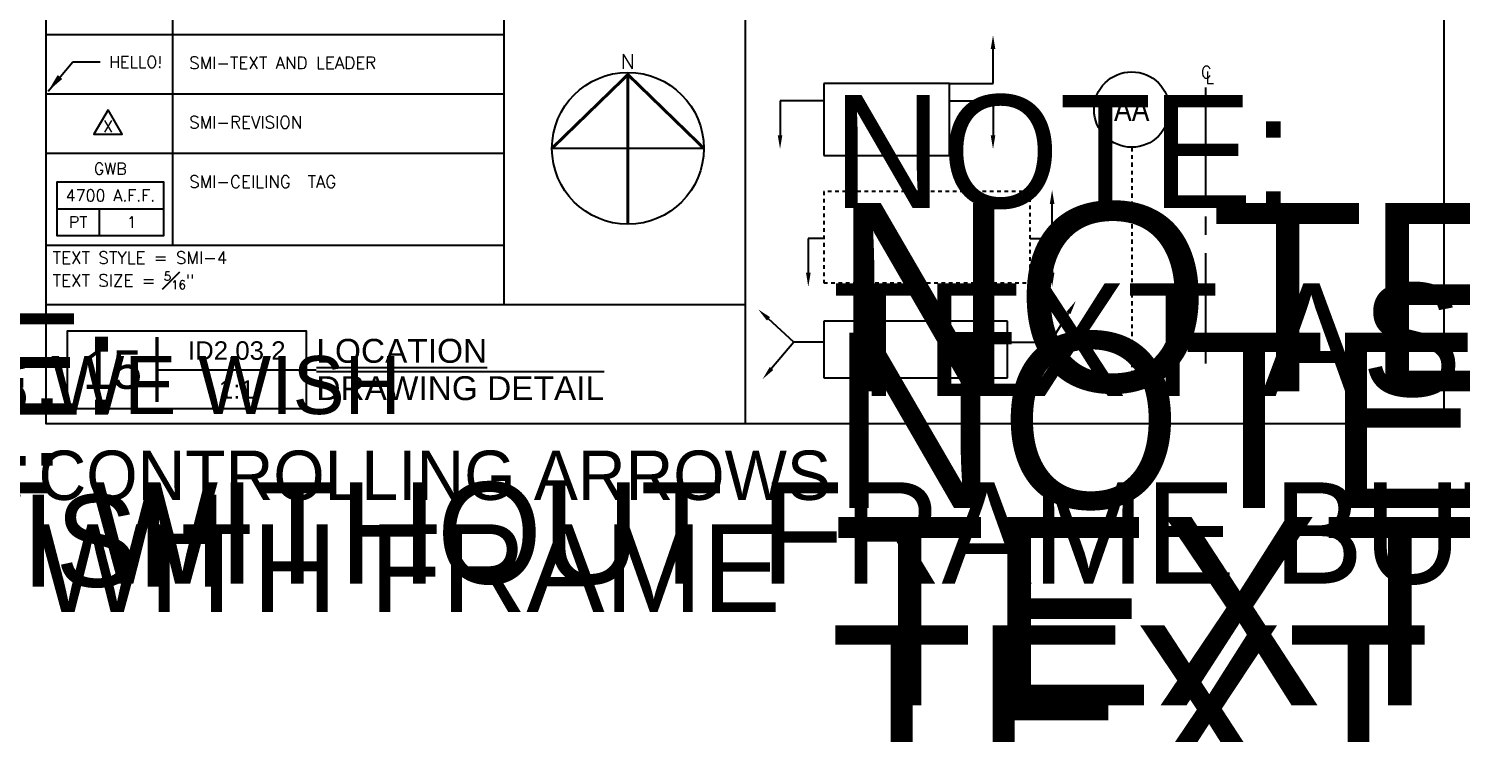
# Model space of a CAD drawing. Header units: inches. Extents: x -11160 to 9368, y -3485 to 2663.
# Drawn here: x -5026.75 to -4987.84, y 895.5 to 914.65 of the extents above; entities that cross this region are included whole.
import ezdxf
from ezdxf.enums import TextEntityAlignment as Align

# ---------------------------------------------------------------- set-up
doc = ezdxf.new("R2018")
doc.units = ezdxf.units.IN
doc.header["$MEASUREMENT"] = 0
doc.linetypes.add('CENTER2', pattern=[1.125, 0.75, -0.125, 0.125, -0.125])
doc.linetypes.add('HIDDEN2', pattern=[0.1875, 0.125, -0.0625])
for name, color, linetype in [('I-Anno-Code', 2, 'Continuous'), ('SM-A-NOTE', 2, 'Continuous'), ('SM-COM-TEXT', 2, 'Continuous'), ('SM-RCP-TEXT', 2, 'Continuous')]:
    doc.layers.add(name, color=color, linetype=linetype)
doc.styles.add('ATTRIBUTES-1', font='romans.shx', dxfattribs={"height": 0.082031})
doc.styles.add('Grid_STANDARD', font='ARIALN.TTF')
doc.styles.add('ROMANS65', font='ROMANS.shx', dxfattribs={"height": 6.5})
doc.styles.add('SHT_ARIAL', font='arial.ttf')
doc.styles.add('SMI-1', font='romans.shx', dxfattribs={"height": 0.082031})
doc.styles.add('SMI-4', font='romans.shx', dxfattribs={"height": 0.332031})
doc.styles.add('SMM-5', font='romans.shx', dxfattribs={"height": 10})
doc.styles.add('SMM_ARIAL', font='arial.ttf')
doc.dimstyles.new('SMI-4', dxfattribs={"dimscale": 4, "dimtxt": 0.328125, "dimasz": 0.125, "dimexe": 0.078125, "dimexo": 0.078125, "dimgap": 0.0625, "dimtad": 1, "dimdec": 4, "dimzin": 3, "dimdsep": 46, "dimlunit": 4, "dimtxsty": 'SMI-4', "dimblk": 'SMI-thick', "dimcen": 0.09375, "dimclrd": 1, "dimclre": 1, "dimclrt": 2, "dimadec": 0, "dimazin": 0, "dimtfac": 0.09375, "dimtdec": 4, "dimtmove": 2, "dimatfit": 3, "dimfxl": 0.078125, "dimfrac": 2, "dimtolj": 1, "dimtzin": 3, "dimarcsym": 0})

# ---------------------------------------------------------------- blocks, each defined once
blk = doc.blocks.new('*U143')
at = {"color": 0, "linetype": 'ByBlock'}
for p, q in [((0, 3.02), (0, -9.4)), ((21.66, 3.02), (0, 3.02)), ((21.66, -9.4), (21.66, 3.02)), ((0, -9.4), (21.66, -9.4))]:
    blk.add_line(p, q, dxfattribs=at)
at = {"color": 1, "linetype": 'ByBlock'}
for points in [[(29.19, 8.95, 0.8, 0, 0), (29.19, 11.35, 0, 0, 0)], [(-7.53, -5.91, 0.8, 0, 0), (-7.53, -8.31, 0, 0, 0)], [(29.19, -5.91, 0.8, 0, 0), (29.19, -8.31, 0, 0, 0)]]:
    blk.add_lwpolyline(points, format="xyseb", dxfattribs=at)
for points in [[(29.19, 3.02), (29.19, 8.95)], [(21.66, 3.02), (29.19, 3.02)], [(0, 0.02), (-7.53, 0.02)], [(-7.53, 0.02), (-7.53, -5.91)], [(21.66, 0.02), (29.19, 0.02)], [(29.19, 0.02), (29.19, -5.91)]]:
    blk.add_lwpolyline(points, dxfattribs=at)
at = {"layer": 'I-Anno-Code', "lineweight": 30, "flags": 104}
blk.add_attdef('Text', text='', height=2, dxfattribs=at).set_placement((1.55, 1.03), align=Align.TOP_LEFT)
blk = doc.blocks.new('*U144')
at = {"color": 1, "linetype": 'ByBlock'}
for points in [[(39.38, 0.85, 0.8, 0, 0), (39.38, 3.26, 0, 0, 0)], [(-2.66, -11, 0.8, 0, 0), (-2.66, -13.41, 0, 0, 0)], [(39.38, -11, 0.8, 0, 0), (39.38, -13.41, 0, 0, 0)]]:
    blk.add_lwpolyline(points, format="xyseb", dxfattribs=at)
for points in [[(39.38, -5.08), (39.38, 0.85)], [(0, -5.08), (-2.66, -5.08)], [(-2.66, -5.08), (-2.66, -11)], [(35.61, -5.08), (39.38, -5.08)], [(35.61, -5.08), (39.38, -5.08)], [(39.38, -5.08), (39.38, -11)]]:
    blk.add_lwpolyline(points, dxfattribs=at)
at = {"layer": 'Defpoints', "color": 67, "linetype": 'HIDDEN2'}
for p, q in [((0, 3.02), (0, -12.75)), ((35.61, 3.02), (0, 3.02)), ((35.61, -12.75), (35.61, 3.02)), ((0, -12.75), (35.61, -12.75))]:
    blk.add_line(p, q, dxfattribs=at)
at = {"layer": 'I-Anno-Code', "lineweight": 30, "flags": 104}
blk.add_attdef('Text', text='', height=2, dxfattribs=at).set_placement((1.55, 1.03), align=Align.TOP_LEFT)
blk = doc.blocks.new('*U148')
at = {"color": 0, "linetype": 'ByBlock'}
for p, q in [((0, 3.02), (0, -6.81)), ((31.66, 3.02), (0, 3.02)), ((31.66, -6.81), (31.66, 3.02)), ((0, -6.81), (31.66, -6.81))]:
    blk.add_line(p, q, dxfattribs=at)
at = {"color": 1, "linetype": 'ByBlock'}
for points in [[(-9.53, 3.39, 0.8, 0, 0), (-11.29, 5.02, 0, 0, 0)], [(42.2, 4.42, 0.8, 0, 0), (43.45, 6.47, 0, 0, 0)], [(-9, -5.17, 0.8, 0, 0), (-10.55, -7.01, 0, 0, 0)]]:
    blk.add_lwpolyline(points, format="xyseb", dxfattribs=at)
for points in [[(-5.18, -0.64), (-9.53, 3.39)], [(39.11, -0.64), (42.2, 4.42)], [(-5.18, -0.64), (-9, -5.17)], [(0.09, -0.64), (-5.18, -0.64)], [(0.09, -0.64), (-5.18, -0.64)], [(31.57, -0.64), (39.11, -0.64)]]:
    blk.add_lwpolyline(points, dxfattribs=at)
at = {"layer": 'I-Anno-Code', "lineweight": 30, "flags": 104}
blk.add_attdef('Text', text='', height=2, dxfattribs=at).set_placement((1.55, 1.03), align=Align.TOP_LEFT)
blk = doc.blocks.new('SMI-thick')
at = {"color": 0, "linetype": 'Continuous'}
blk.add_line((-1.078, 0), (1.078, 0), dxfattribs=at)
at = {"color": 4, "linetype": 'Continuous'}
blk.add_line((0.386, 0.386), (-0.386, -0.386), dxfattribs=at)
blk = doc.blocks.new('SMI-REVISION')
at = {"color": 2}
blk.add_lwpolyline([(2.44, 4.23), (0, 0), (4.89, 0)], close=True, dxfattribs=at)
at = {"color": 2, "style": 'ATTRIBUTES-1'}
blk.add_attdef('REV_NO.', text='', height=2, dxfattribs=at).set_placement((2.46, 0.39), align=Align.CENTER)
blk = doc.blocks.new('*U140')
at = {"color": 8, "linetype": 'CENTER2'}
blk.add_line((0, 0), (0, -40.33), dxfattribs=at)
at = {"color": 4, "linetype": 'Continuous'}
blk.add_circle((0, 6.5), 6.5, dxfattribs=at)
at = {"color": 0, "linetype": 'Continuous', "style": 'Grid_STANDARD'}
blk.add_attdef('XX', text='', height=4, dxfattribs=at).set_placement((0, 6.5), align=Align.MIDDLE_CENTER)
blk = doc.blocks.new('SMI-ceiling_tag')
at = {"color": 1}
blk.add_line((-11.08, -6.91), (-11.08, -2.3), dxfattribs=at)
blk.add_lwpolyline([(-18.46, -2.3), (0, -2.3), (0, 2.3), (-18.46, 2.3)], close=True, dxfattribs=at)
at = {"color": 3}
blk.add_lwpolyline([(-18.46, 2.3), (-18.46, -6.91), (0, -6.91), (0, 2.3), (-18.46, 2.3)], dxfattribs=at)
at = {"color": 2, "style": 'ATTRIBUTES-1'}
for tag, p in [('MATERIAL', (-9.23, 4.6)), ('C.HEIGHT', (-9.2, 0)), ('FINISH', (-14.77, -4.6)), ('NO.', (-5.54, -4.66))]:
    blk.add_attdef(tag, text='', height=2, dxfattribs=at).set_placement(p, align=Align.MIDDLE_CENTER)
blk = doc.blocks.new('SM REF TAG-L')
at = {"color": 1, "linetype": 'Continuous'}
blk.add_line((14.03, 0), (38.98, 0), dxfattribs=at)
at = {"color": 2, "linetype": 'Continuous'}
blk.add_lwpolyline([(37.38, -6.12), (0, -6.12), (0, 6.12), (37.38, 6.12)], close=True, dxfattribs=at)
at = {"color": 1, "linetype": 'Continuous', "const_width": 0.5}
blk.add_lwpolyline([(14.03, 5.15), (14.03, -5.05)], dxfattribs=at)
at = {"color": 1, "style": 'SHT_ARIAL'}
for tag, p in [('TITLE2', (39, 6.12)), ('%%UTITLE2', (39, 1.11)), ('%%OTITLE1', (39, -4.74))]:
    blk.add_attdef(tag, p, '', height=3.75, dxfattribs=at)
blk.add_attdef('NO', text='', height=6.03, dxfattribs=at).set_placement((7.02, -0.01), align=Align.MIDDLE)
at = {"color": 1, "linetype": 'Continuous', "style": 'SHT_ARIAL'}
for tag, p in [('SHEET', (26.52, 3.03)), ('SCALE', (26.52, -3.09))]:
    blk.add_attdef(tag, text='', height=2.67, dxfattribs=at).set_placement(p, align=Align.MIDDLE)
blk = doc.blocks.new('SMI-NORTH')
at = {"color": 8, "linetype": 'Continuous'}
blk.add_line((0.5156, 0), (-0.5156, 0), dxfattribs=at)
at = {"color": 8, "linetype": 'Continuous', "const_width": 0.0206}
for points in [[(-0.5156, 0), (0, 0.501), (0.5156, 0)], [(0, -0.5156), (0, 0.5053)]]:
    blk.add_lwpolyline(points, dxfattribs=at)
at = {"color": 8, "linetype": 'Continuous'}
blk.add_circle((0, 0), 0.5156, dxfattribs=at)
at = {"color": 2, "linetype": 'Continuous', "style": 'ROMANS65'}
blk.add_text('N', height=0.1005, dxfattribs=at).set_placement((-0.0486, 0.5393))
blk = doc.blocks.new('*U215')
at = {"color": 8, "linetype": 'CENTER2'}
blk.add_line((0, -0.1062), (0, -2.0993), dxfattribs=at)
at = {"color": 2, "char_height": 0.082, "style": 'SMI-1'}
for s, insert, width, attachment_point in [('C', (-0.0309, 0.039), 0.067323, 1), ('L', (0, -0.0794), 0.091696, 7)]:
    blk.add_mtext(s, dxfattribs=dict(at, insert=insert, width=width, attachment_point=attachment_point))

msp = doc.modelspace()

# ---------------------------------------------------------------- linework, layer by layer
for p, q in [((-5022.83953, 935.94705), (-5022.83953, 908.76644)), ((-5013.84413, 935.94705), (-5013.84413, 907.15144)), ((-5026.2825, 914.48966), (-5013.84413, 914.48966)), ((-5026.2825, 912.87466), (-5013.84413, 912.87466)), ((-5026.2825, 911.25966), (-5013.84413, 911.25966)), ((-5026.2825, 908.76644), (-5013.84413, 908.76644)), ((-5026.2825, 907.15144), (-5007.29539, 907.15144))]:
    msp.add_line(p, q)
at = {"color": 30}
msp.add_lwpolyline([(-5007.29539, 935.94705), (-5026.2825, 935.94705), (-5026.2825, 903.92144), (-5007.29539, 903.92144)], dxfattribs=at)
msp.add_lwpolyline([(-5007.29539, 903.92144), (-4988.30828, 903.92144), (-4988.30828, 935.94705), (-5007.29539, 935.94705)], close=True, dxfattribs=at)

# ---------------------------------------------------------------- block references
at = {"color": 1}
ref = msp.add_blockref('*U143', (-5005.15739, 912.6819), dxfattribs=dict(at, xscale=0.1574803149606299, yscale=0.1574803149606299, zscale=0.1574803149606299))
lines = msp.add_mtext('NOTE:\\PTEXT AS WE WISH', dxfattribs={"layer": 'I-Anno-Code', "insert": (-5004.91276, 912.84355), "char_height": 3.0672471, "attachment_point": 1})
ref.add_attrib('Text', '', (-5004.91276, 912.84355), dxfattribs={"flags": 104}).embed_mtext(lines)
at = {"xscale": 4, "yscale": 4, "zscale": 4}
for name, p in [('SMI-NORTH', (-5010.47483, 911.3937)), ('*U215', (-4994.79492, 913.47051))]:
    msp.add_blockref(name, p, dxfattribs=at)
at = {"xscale": 0.1574803149606299, "yscale": 0.1574803149606299, "zscale": 0.1574803149606299}
for name, p, values in [('*U140', (-4996.79401, 911.42368), {'XX': 'AA'}), ('SMI-REVISION', (-5024.97675, 911.77484), {'REV_NO.': 'X'})]:
    msp.add_blockref(name, p, dxfattribs=at).add_auto_attribs(values)
ref = msp.add_blockref('*U144', (-5005.15739, 909.74701), dxfattribs=dict(xscale=0.1574803149606299, yscale=0.1574803149606299, zscale=0.1574803149606299))
lines = msp.add_mtext('NOTE: \\PTEXT WITHOUT FRAME BUT CONTROLLING ARROWS', dxfattribs={"layer": 'I-Anno-Code', "insert": (-5004.91276, 909.90866), "char_height": 5.1179577, "attachment_point": 1})
ref.add_attrib('Text', '', (-5004.91276, 909.90866), dxfattribs={"flags": 104}).embed_mtext(lines)
at = {"color": 1}
ref = msp.add_blockref('*U143', (-5035.63699, 908.30167), dxfattribs=dict(at, xscale=0.07874015748031496, yscale=0.07874015748031496, zscale=0.07874015748031496))
lines = msp.add_mtext('NOTE:\\PTEXT AS WE WISH', dxfattribs={"layer": 'I-Anno-Code', "insert": (-5035.51467, 908.3825), "char_height": 1.5774677, "attachment_point": 1})
ref.add_attrib('Text', '', (-5035.51467, 908.3825), dxfattribs={"flags": 104}).embed_mtext(lines)
ref = msp.add_blockref('*U144', (-5035.63699, 906.83422), dxfattribs=dict(xscale=0.07874015748031496, yscale=0.07874015748031496, zscale=0.07874015748031496))
lines = msp.add_mtext('NOTE: \\PTEXT WITHOUT FRAME BUT CONTROLLING ARROWS', dxfattribs={"layer": 'I-Anno-Code', "insert": (-5035.51467, 906.91505), "char_height": 2.7544586, "attachment_point": 1})
ref.add_attrib('Text', '', (-5035.51467, 906.91505), dxfattribs={"flags": 104}).embed_mtext(lines)
ref = msp.add_blockref('*U143', (-5051.34175, 906.11155), dxfattribs=dict(at, xscale=0.03937007874015748, yscale=0.03937007874015748, zscale=0.03937007874015748))
lines = msp.add_mtext('NOTE:\\PTEXT AS WE WISH', dxfattribs={"layer": 'I-Anno-Code', "insert": (-5051.2806, 906.15197), "char_height": 2.5, "attachment_point": 1})
ref.add_attrib('Text', '', (-5051.2806, 906.15197), dxfattribs={"flags": 104}).embed_mtext(lines)
ref = msp.add_blockref('SM REF TAG-L', (-5025.69061, 905.376), dxfattribs=dict(xscale=0.1732283464566929, yscale=0.1732283464566929, zscale=0.1732283464566929))
ref.add_attrib('SHEET', 'ID2.03.2', dxfattribs={"color": 1, "linetype": 'Continuous', "height": 0.502362, "style": 'SMM_ARIAL'}).set_placement((-5021.09722, 905.90083), align=Align.MIDDLE)
ref.add_attrib('%%UTITLE2', '%%uLOCATION', (-5018.93481, 905.56834), dxfattribs={"color": 1, "height": 0.6496063, "style": 'SMM_ARIAL'})
ref.add_attrib('%%OTITLE1', '%%oDRAWING DETAIL', (-5018.93481, 904.55442), dxfattribs={"color": 1, "height": 0.6496063, "style": 'SMM_ARIAL'})
ref.add_attrib('SCALE', '1:1', dxfattribs={"color": 1, "linetype": 'Continuous', "height": 0.502362, "style": 'SMM_ARIAL'}).set_placement((-5021.09722, 904.84144), align=Align.MIDDLE)
ref.add_attrib('NO', '15', dxfattribs={"color": 1, "height": 1.043945, "style": 'SMM_ARIAL'}).set_placement((-5024.47511, 905.37495), align=Align.MIDDLE)
ref = msp.add_blockref('*U144', (-5051.34175, 905.37783), dxfattribs=dict(xscale=0.03937007874015748, yscale=0.03937007874015748, zscale=0.03937007874015748))
lines = msp.add_mtext('NOTE: \\PTEXT WITHOUT FRAME BUT CONTROLLING ARROWS', dxfattribs={"layer": 'I-Anno-Code', "insert": (-5051.2806, 905.41824), "char_height": 1.3408476, "attachment_point": 1})
ref.add_attrib('Text', '', (-5051.2806, 905.41824), dxfattribs={"flags": 104}).embed_mtext(lines)
at = {"layer": 'SM-COM-TEXT', "color": 3}
ref = msp.add_blockref('*U148', (-5005.15739, 906.22778), dxfattribs=dict(at, xscale=0.1574803149606299, yscale=0.1574803149606299, zscale=0.1574803149606299))
lines = msp.add_mtext('NOTE:\\PTEXT WITH FRAME', dxfattribs={"layer": 'SM-A-NOTE', "insert": (-5004.98775, 906.38944), "char_height": 4.7692693, "attachment_point": 1})
ref.add_attrib('Text', '', (-5004.98775, 906.38944), dxfattribs={"flags": 104}).embed_mtext(lines)
ref = msp.add_blockref('*U148', (-5035.63699, 905.07461), dxfattribs=dict(at, xscale=0.07874015748031496, yscale=0.07874015748031496, zscale=0.07874015748031496))
lines = msp.add_mtext('NOTE:\\PTEXT WITH FRAME', dxfattribs={"layer": 'SM-A-NOTE', "insert": (-5035.55217, 905.15544), "char_height": 2.3846346, "attachment_point": 1})
ref.add_attrib('Text', '', (-5035.55217, 905.15544), dxfattribs={"flags": 104}).embed_mtext(lines)
at = {"layer": 'SM-RCP-TEXT'}
ref = msp.add_blockref('SMI-ceiling_tag', (-5023.07784, 910.11396), dxfattribs=dict(at, xscale=0.1574803149606299, yscale=0.1574803149606299, zscale=0.1574803149606299))
ref.add_attrib('NO.', '1', dxfattribs={"layer": '0', "color": 2, "height": 0.315, "style": 'ATTRIBUTES-1'}).set_placement((-5023.94988, 909.38878), align=Align.MIDDLE_CENTER)
ref.add_attrib('FINISH', 'PT', dxfattribs={"layer": '0', "color": 2, "height": 0.315, "style": 'ATTRIBUTES-1'}).set_placement((-5025.4033, 909.38878), align=Align.MIDDLE_CENTER)
ref.add_attrib('MATERIAL', 'GWB', dxfattribs={"layer": '0', "color": 2, "height": 0.315, "style": 'ATTRIBUTES-1'}).set_placement((-5024.53125, 910.83914), align=Align.MIDDLE_CENTER)
ref.add_attrib('C.HEIGHT', '4700 A.F.F.', dxfattribs={"layer": '0', "color": 2, "height": 0.315, "style": 'ATTRIBUTES-1'}).set_placement((-5024.52671, 910.11396), align=Align.MIDDLE_CENTER)

# ---------------------------------------------------------------- texts
at = {"color": 2, "insert": (-5024.56386, 913.89522), "char_height": 0.314961, "width": 3.9370079, "attachment_point": 1, "style": 'SMM-5'}
msp.add_mtext('HELLO!', dxfattribs=at)
at = {"color": 2, "char_height": 0.3320312, "attachment_point": 7, "style": 'SMI-4'}
for s, insert in [('SMI-TEXT AND LEADER', (-5022.39005, 913.55142)), ('SMI-REVISION', (-5022.39005, 911.93642)), ('SMI-CEILING  TAG', (-5022.39005, 910.32142)), ('\\A1;TEXT STYLE = SMI-4\\PTEXT SIZE = {\\H0.7x;\\S5#16;}"', (-5026.09325, 907.57085))]:
    msp.add_mtext(s, dxfattribs=dict(at, insert=insert))

# ---------------------------------------------------------------- leaders
at = {"color": 0, "ltscale": 0.5}
msp.add_leader([(-5026.21864, 912.94923), (-5025.55027, 913.74522), (-5024.80386, 913.74522)], dimstyle='SMI-4', dxfattribs=at)

doc.saveas('drawing.dxf')
